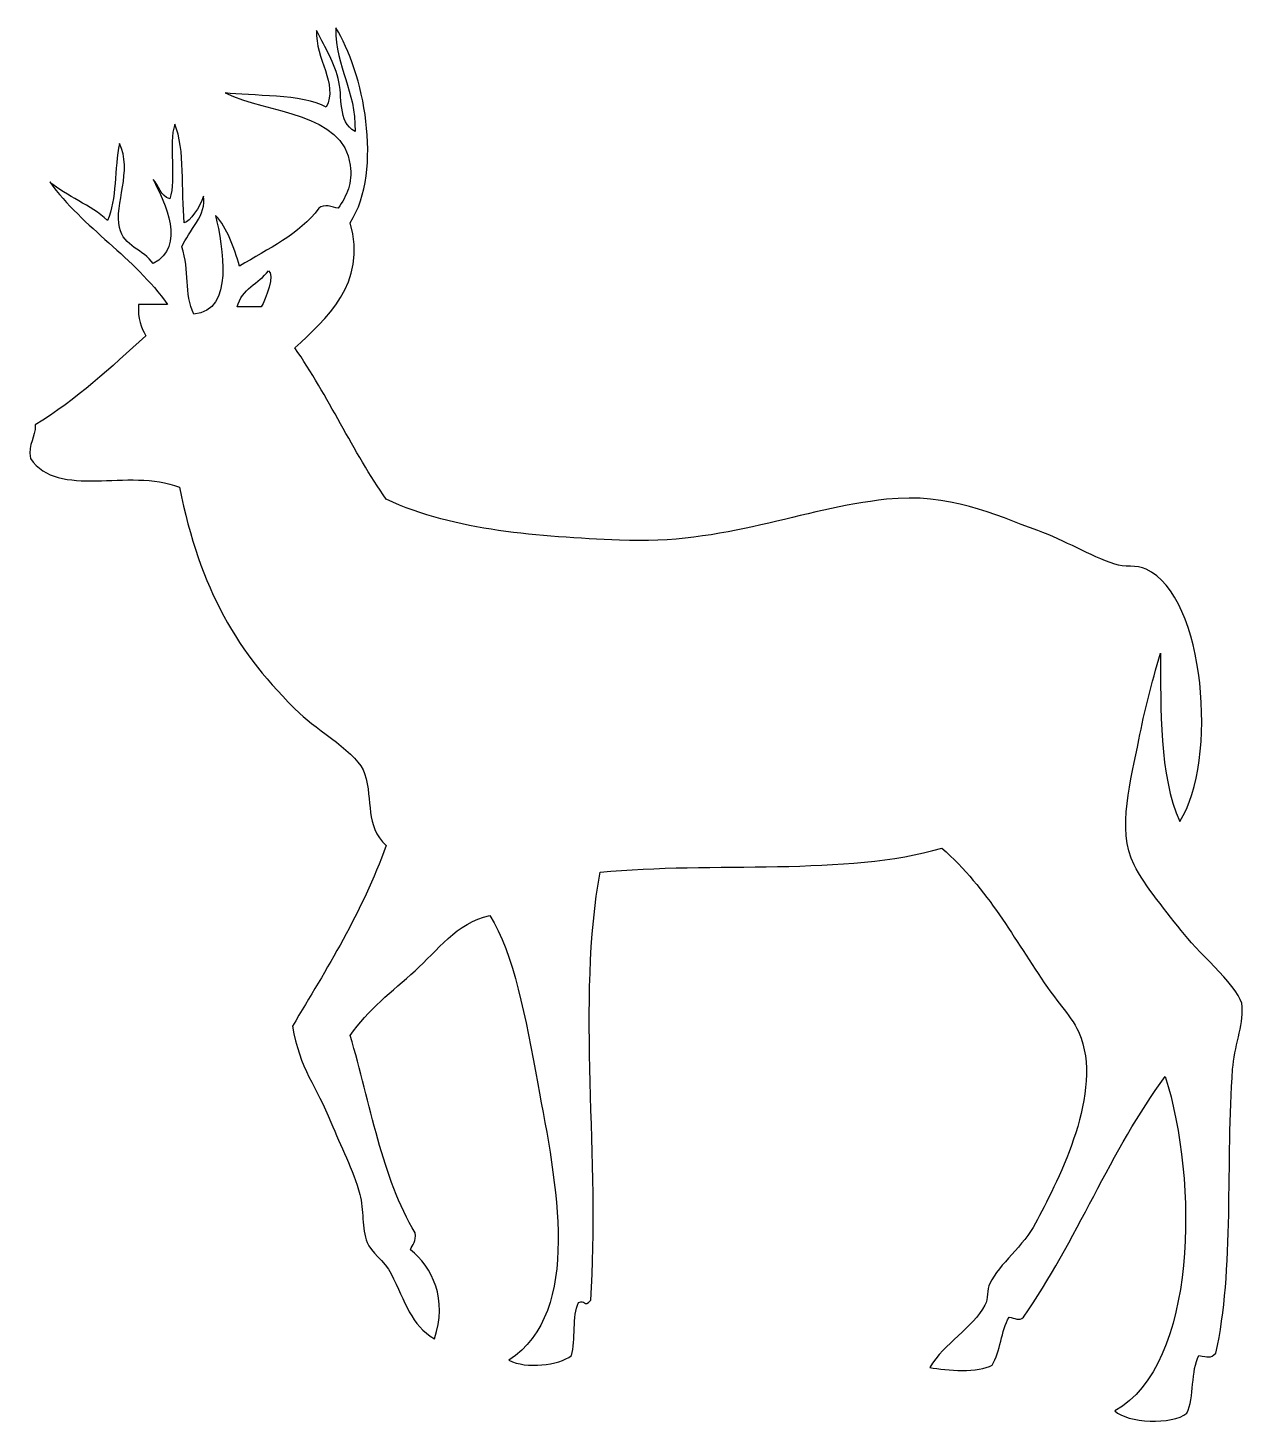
# Model space of a CAD drawing. Header units: centimetres. Extents: x -8.1 to 8.1, y -9.3 to 9.3.
import ezdxf

# ---------------------------------------------------------------- set-up
doc = ezdxf.new("R2010")
doc.units = ezdxf.units.CM
doc.header["$MEASUREMENT"] = 0
doc.layers.add('Camada 1', color=7, linetype='Continuous')

msp = doc.modelspace()

# ---------------------------------------------------------------- linework, layer by layer
at = {"layer": 'Camada 1'}
for points, knots in [([(-3.99321, 9.25979), (-3.63092, 8.69525), (-3.35144, 7.37434), (-3.80139, 6.67023), (-3.80139, 6.67023), (-3.57483, 5.85484), (-4.12717, 5.38679), (-4.53669, 5.0078), (-4.53669, 5.0078), (-4.09883, 4.36936), (-3.7649, 3.62699), (-3.32183, 2.99371), (-3.32183, 2.99371), (-2.39253, 2.56651), (-1.30314, 2.49936), (-0.22078, 2.4502), (-0.22078, 2.4502), (1.18455, 2.38641), (2.19778, 2.87335), (3.32784, 2.99371), (3.32784, 2.99371), (4.1707, 3.08348), (4.7549, 2.79162), (5.34193, 2.5781), (5.34193, 2.5781), (5.70528, 2.44594), (6.02821, 2.24451), (6.36497, 2.13053), (6.36497, 2.13053), (6.48554, 2.0897), (6.65704, 2.12294), (6.7806, 2.06658), (6.7806, 2.06658), (7.57186, 1.70574), (7.74035, -0.4849), (7.22817, -1.29027), (7.22817, -1.29027), (6.95181, -0.67289), (6.97626, 0.21055), (6.97242, 0.94766), (6.97242, 0.94766), (6.85222, 0.5374), (6.75771, 0.18092), (6.68463, -0.20325), (6.68463, -0.20325), (6.58732, -0.71532), (6.3834, -1.39581), (6.62076, -1.86573), (6.62076, -1.86573), (6.75869, -2.13881), (7.05666, -2.49613), (7.29203, -2.7928), (7.29203, -2.7928), (7.50645, -3.06286), (8.04966, -3.51898), (8.05932, -3.75194), (8.05932, -3.75194), (8.06993, -4.00639), (7.95402, -4.29103), (7.93147, -4.5831), (7.93147, -4.5831), (7.83955, -5.77619), (7.95727, -7.27799), (7.70771, -8.3555), (7.70771, -8.3555), (7.63397, -8.43239), (7.60463, -8.40432), (7.48385, -8.38751), (7.48385, -8.38751), (7.37238, -8.58502), (7.42427, -8.94597), (7.32402, -9.15478), (7.32402, -9.15478), (7.1277, -9.31186), (6.53191, -9.28585), (6.36496, -9.12277), (6.36496, -9.12277), (7.46666, -8.50809), (7.47343, -6.0672), (7.03629, -4.67901), (7.03629, -4.67901), (6.31107, -5.64818), (5.84955, -6.88108), (5.1501, -7.876), (5.1501, -7.876), (5.09036, -7.93855), (5.03305, -7.88582), (4.95828, -7.876), (4.95828, -7.876), (4.85163, -8.05713), (4.8434, -8.33659), (4.73452, -8.51537), (4.73452, -8.51537), (4.55108, -8.6193), (4.13341, -8.58824), (3.9033, -8.54731), (3.9033, -8.54731), (4.1006, -8.21846), (4.47268, -8.02799), (4.6386, -7.71612), (4.6386, -7.71612), (4.6849, -7.62907), (4.65903, -7.51668), (4.70252, -7.42844), (4.70252, -7.42844), (4.83068, -7.16833), (5.15284, -6.92938), (5.30998, -6.62919), (5.30998, -6.62919), (5.57483, -6.12315), (6.1953, -4.97938), (5.91738, -4.16753), (5.91738, -4.16753), (5.83816, -3.93602), (5.62335, -3.71795), (5.46981, -3.49615), (5.46981, -3.49615), (5.01309, -2.83654), (4.68987, -2.19363), (4.06313, -1.64192), (4.06313, -1.64192), (2.8166, -2.01514), (1.00013, -1.81856), (-0.47659, -1.96159), (-0.47659, -1.96159), (-0.79795, -3.6399), (-0.47035, -5.8367), (-0.60438, -7.6522), (-0.60438, -7.6522), (-0.69667, -7.76073), (-0.68002, -7.63037), (-0.76427, -7.68416), (-0.76427, -7.68416), (-0.8559, -7.85892), (-0.79885, -8.1824), (-0.86018, -8.38753), (-0.86018, -8.38753), (-1.03221, -8.52215), (-1.45798, -8.56721), (-1.6914, -8.45143), (-1.6914, -8.45143), (-0.70432, -7.79823), (-1.06058, -6.10497), (-1.30775, -4.77499), (-1.30775, -4.77499), (-1.4724, -3.8893), (-1.62168, -3.05041), (-1.94714, -2.53706), (-1.94714, -2.53706), (-2.38754, -2.6344), (-2.64688, -3.0131), (-2.93819, -3.27236), (-2.93819, -3.27236), (-3.24447, -3.54499), (-3.56586, -3.79314), (-3.80139, -4.13551), (-3.80139, -4.13551), (-3.53506, -5.03083), (-3.37769, -6.03495), (-2.93819, -6.75705), (-2.93819, -6.75705), (-2.91938, -6.8718), (-2.97534, -6.91175), (-3.00217, -6.98081), (-3.00217, -6.98081), (-2.70946, -7.20494), (-2.50184, -7.65042), (-2.6825, -8.16366), (-2.6825, -8.16366), (-2.99085, -7.98721), (-3.07054, -7.67434), (-3.25797, -7.30054), (-3.25797, -7.30054), (-3.34428, -7.1283), (-3.52972, -7.00836), (-3.57764, -6.88491), (-3.57764, -6.88491), (-3.6486, -6.70187), (-3.61939, -6.44657), (-3.6735, -6.24557), (-3.6735, -6.24557), (-3.76259, -5.91503), (-3.93126, -5.60382), (-4.05715, -5.28646), (-4.05715, -5.28646), (-4.24397, -4.81582), (-4.47998, -4.57198), (-4.5687, -4.00765), (-4.5687, -4.00765), (-4.11293, -3.24853), (-3.64819, -2.49852), (-3.32185, -1.60994), (-3.32185, -1.60994), (-3.61234, -1.33361), (-3.49431, -1.02558), (-3.60958, -0.65088), (-3.60958, -0.65088), (-3.69046, -0.38804), (-4.24334, -0.07205), (-4.47278, 0.1484), (-4.47278, 0.1484), (-5.30571, 0.94855), (-5.79911, 1.79263), (-6.07123, 3.15356), (-6.07123, 3.15356), (-6.75269, 3.42314), (-7.68183, 2.98706), (-8.05333, 3.53721), (-8.05333, 3.53721), (-8.08672, 3.74107), (-7.98382, 3.8087), (-7.98946, 3.98478), (-7.98946, 3.98478), (-7.43648, 4.3163), (-6.98534, 4.74966), (-6.51885, 5.16765), (-6.51885, 5.16765), (-6.5787, 5.27833), (-6.63341, 5.39411), (-6.61471, 5.58326), (-6.61471, 5.58326), (-6.48681, 5.58326), (-6.35902, 5.58326), (-6.23112, 5.58326), (-6.23112, 5.58326), (-6.67011, 6.20992), (-7.34868, 6.59703), (-7.7976, 7.21372), (-7.7976, 7.21372), (-7.57008, 7.01499), (-7.24803, 6.91075), (-7.03036, 6.7022), (-7.03036, 6.7022), (-6.90511, 6.97123), (-6.9372, 7.39771), (-6.87047, 7.72524), (-6.87047, 7.72524), (-6.69008, 7.36578), (-6.93976, 6.91403), (-6.87047, 6.60629), (-6.87047, 6.60629), (-6.81327, 6.35197), (-6.54879, 6.31871), (-6.42295, 6.12676), (-6.42295, 6.12676), (-5.98065, 6.35986), (-6.26166, 6.93429), (-6.42295, 7.24571), (-6.42295, 7.24571), (-6.34011, 7.16864), (-6.32741, 7.02153), (-6.19914, 6.98994), (-6.19914, 6.98994), (-6.1118, 7.25426), (-6.2193, 7.71339), (-6.13522, 7.98102), (-6.13522, 7.98102), (-5.99197, 7.64468), (-6.05368, 7.10345), (-6.00732, 6.67025), (-6.00732, 6.67025), (-5.93726, 6.67575), (-5.79721, 6.88567), (-5.75157, 7.02193), (-5.75157, 7.02193), (-5.70408, 6.78222), (-5.95054, 6.5605), (-6.0393, 6.35055), (-6.0393, 6.35055), (-5.93347, 6.03392), (-6.01223, 5.7269), (-5.87941, 5.45541), (-5.87941, 5.45541), (-5.33789, 5.49838), (-5.49645, 6.34867), (-5.59173, 6.76618), (-5.59173, 6.76618), (-5.42994, 6.59764), (-5.35294, 6.3442), (-5.27201, 6.0948), (-5.27201, 6.0948), (-4.89395, 6.32414), (-4.47897, 6.51663), (-4.21704, 6.86209), (-4.21704, 6.86209), (-4.1541, 6.92548), (-4.03442, 6.88246), (-3.96124, 6.86209), (-3.96124, 6.86209), (-3.84506, 7.03304), (-3.77106, 7.19242), (-3.80141, 7.43753), (-3.80141, 7.43753), (-3.88798, 8.13614), (-4.89546, 8.12325), (-5.46384, 8.39662), (-5.46384, 8.39662), (-5.12628, 8.35034), (-4.42815, 8.38807), (-4.12108, 8.2048), (-4.12108, 8.2048), (-3.95841, 8.52169), (-4.27017, 8.84694), (-4.24898, 9.22784), (-4.24898, 9.22784), (-4.16392, 9.04829), (-4.02673, 8.84049), (-3.96125, 8.58842), (-3.96125, 8.58842), (-3.89791, 8.34479), (-3.97297, 8.00745), (-3.73749, 7.88508), (-3.73749, 7.88508), (-3.72389, 8.44213), (-3.99721, 8.71229), (-3.99321, 9.25979), (-3.99321, 9.25979), (-3.99321, 9.25979), (-3.99321, 9.25979), (-3.99321, 9.25979)], [0, 0, 0, 0, 0.01234568, 0.01234568, 0.01234568, 0.01234568, 0.02469136, 0.02469136, 0.02469136, 0.02469136, 0.03703704, 0.03703704, 0.03703704, 0.03703704, 0.04938272, 0.04938272, 0.04938272, 0.04938272, 0.0617284, 0.0617284, 0.0617284, 0.0617284, 0.07407407, 0.07407407, 0.07407407, 0.07407407, 0.08641975, 0.08641975, 0.08641975, 0.08641975, 0.09876543, 0.09876543, 0.09876543, 0.09876543, 0.11111111, 0.11111111, 0.11111111, 0.11111111, 0.12345679, 0.12345679, 0.12345679, 0.12345679, 0.13580247, 0.13580247, 0.13580247, 0.13580247, 0.14814815, 0.14814815, 0.14814815, 0.14814815, 0.16049383, 0.16049383, 0.16049383, 0.16049383, 0.17283951, 0.17283951, 0.17283951, 0.17283951, 0.18518519, 0.18518519, 0.18518519, 0.18518519, 0.19753086, 0.19753086, 0.19753086, 0.19753086, 0.20987654, 0.20987654, 0.20987654, 0.20987654, 0.22222222, 0.22222222, 0.22222222, 0.22222222, 0.2345679, 0.2345679, 0.2345679, 0.2345679, 0.24691358, 0.24691358, 0.24691358, 0.24691358, 0.25925926, 0.25925926, 0.25925926, 0.25925926, 0.27160494, 0.27160494, 0.27160494, 0.27160494, 0.28395062, 0.28395062, 0.28395062, 0.28395062, 0.2962963, 0.2962963, 0.2962963, 0.2962963, 0.30864198, 0.30864198, 0.30864198, 0.30864198, 0.32098765, 0.32098765, 0.32098765, 0.32098765, 0.33333333, 0.33333333, 0.33333333, 0.33333333, 0.34567901, 0.34567901, 0.34567901, 0.34567901, 0.35802469, 0.35802469, 0.35802469, 0.35802469, 0.37037037, 0.37037037, 0.37037037, 0.37037037, 0.38271605, 0.38271605, 0.38271605, 0.38271605, 0.39506173, 0.39506173, 0.39506173, 0.39506173, 0.40740741, 0.40740741, 0.40740741, 0.40740741, 0.41975309, 0.41975309, 0.41975309, 0.41975309, 0.43209877, 0.43209877, 0.43209877, 0.43209877, 0.44444444, 0.44444444, 0.44444444, 0.44444444, 0.45679012, 0.45679012, 0.45679012, 0.45679012, 0.4691358, 0.4691358, 0.4691358, 0.4691358, 0.48148148, 0.48148148, 0.48148148, 0.48148148, 0.49382716, 0.49382716, 0.49382716, 0.49382716, 0.50617284, 0.50617284, 0.50617284, 0.50617284, 0.51851852, 0.51851852, 0.51851852, 0.51851852, 0.5308642, 0.5308642, 0.5308642, 0.5308642, 0.54320988, 0.54320988, 0.54320988, 0.54320988, 0.55555556, 0.55555556, 0.55555556, 0.55555556, 0.56790123, 0.56790123, 0.56790123, 0.56790123, 0.58024691, 0.58024691, 0.58024691, 0.58024691, 0.59259259, 0.59259259, 0.59259259, 0.59259259, 0.60493827, 0.60493827, 0.60493827, 0.60493827, 0.61728395, 0.61728395, 0.61728395, 0.61728395, 0.62962963, 0.62962963, 0.62962963, 0.62962963, 0.64197531, 0.64197531, 0.64197531, 0.64197531, 0.65432099, 0.65432099, 0.65432099, 0.65432099, 0.66666667, 0.66666667, 0.66666667, 0.66666667, 0.67901235, 0.67901235, 0.67901235, 0.67901235, 0.69135802, 0.69135802, 0.69135802, 0.69135802, 0.7037037, 0.7037037, 0.7037037, 0.7037037, 0.71604938, 0.71604938, 0.71604938, 0.71604938, 0.72839506, 0.72839506, 0.72839506, 0.72839506, 0.74074074, 0.74074074, 0.74074074, 0.74074074, 0.75308642, 0.75308642, 0.75308642, 0.75308642, 0.7654321, 0.7654321, 0.7654321, 0.7654321, 0.77777778, 0.77777778, 0.77777778, 0.77777778, 0.79012346, 0.79012346, 0.79012346, 0.79012346, 0.80246914, 0.80246914, 0.80246914, 0.80246914, 0.81481481, 0.81481481, 0.81481481, 0.81481481, 0.82716049, 0.82716049, 0.82716049, 0.82716049, 0.83950617, 0.83950617, 0.83950617, 0.83950617, 0.85185185, 0.85185185, 0.85185185, 0.85185185, 0.86419753, 0.86419753, 0.86419753, 0.86419753, 0.87654321, 0.87654321, 0.87654321, 0.87654321, 0.88888889, 0.88888889, 0.88888889, 0.88888889, 0.90123457, 0.90123457, 0.90123457, 0.90123457, 0.91358025, 0.91358025, 0.91358025, 0.91358025, 0.92592593, 0.92592593, 0.92592593, 0.92592593, 0.9382716, 0.9382716, 0.9382716, 0.9382716, 0.95061728, 0.95061728, 0.95061728, 0.95061728, 0.96296296, 0.96296296, 0.96296296, 0.96296296, 0.97530864, 0.97530864, 0.97530864, 0.97530864, 1, 1, 1, 1]), ([(-5.30388, 5.55139), (-5.19733, 5.55139), (-5.09078, 5.55139), (-4.98421, 5.55139), (-4.98421, 5.55139), (-4.92436, 5.64878), (-4.79797, 5.99343), (-4.8883, 6.03095), (-4.8883, 6.03095), (-5.01752, 5.8618), (-5.24527, 5.79119), (-5.30388, 5.55139)], [0, 0, 0, 0, 0.25, 0.25, 0.25, 0.25, 0.5, 0.5, 0.5, 0.5, 1, 1, 1, 1])]:
    msp.add_open_spline(points, degree=3, knots=knots, dxfattribs=at)

doc.saveas('drawing.dxf')
